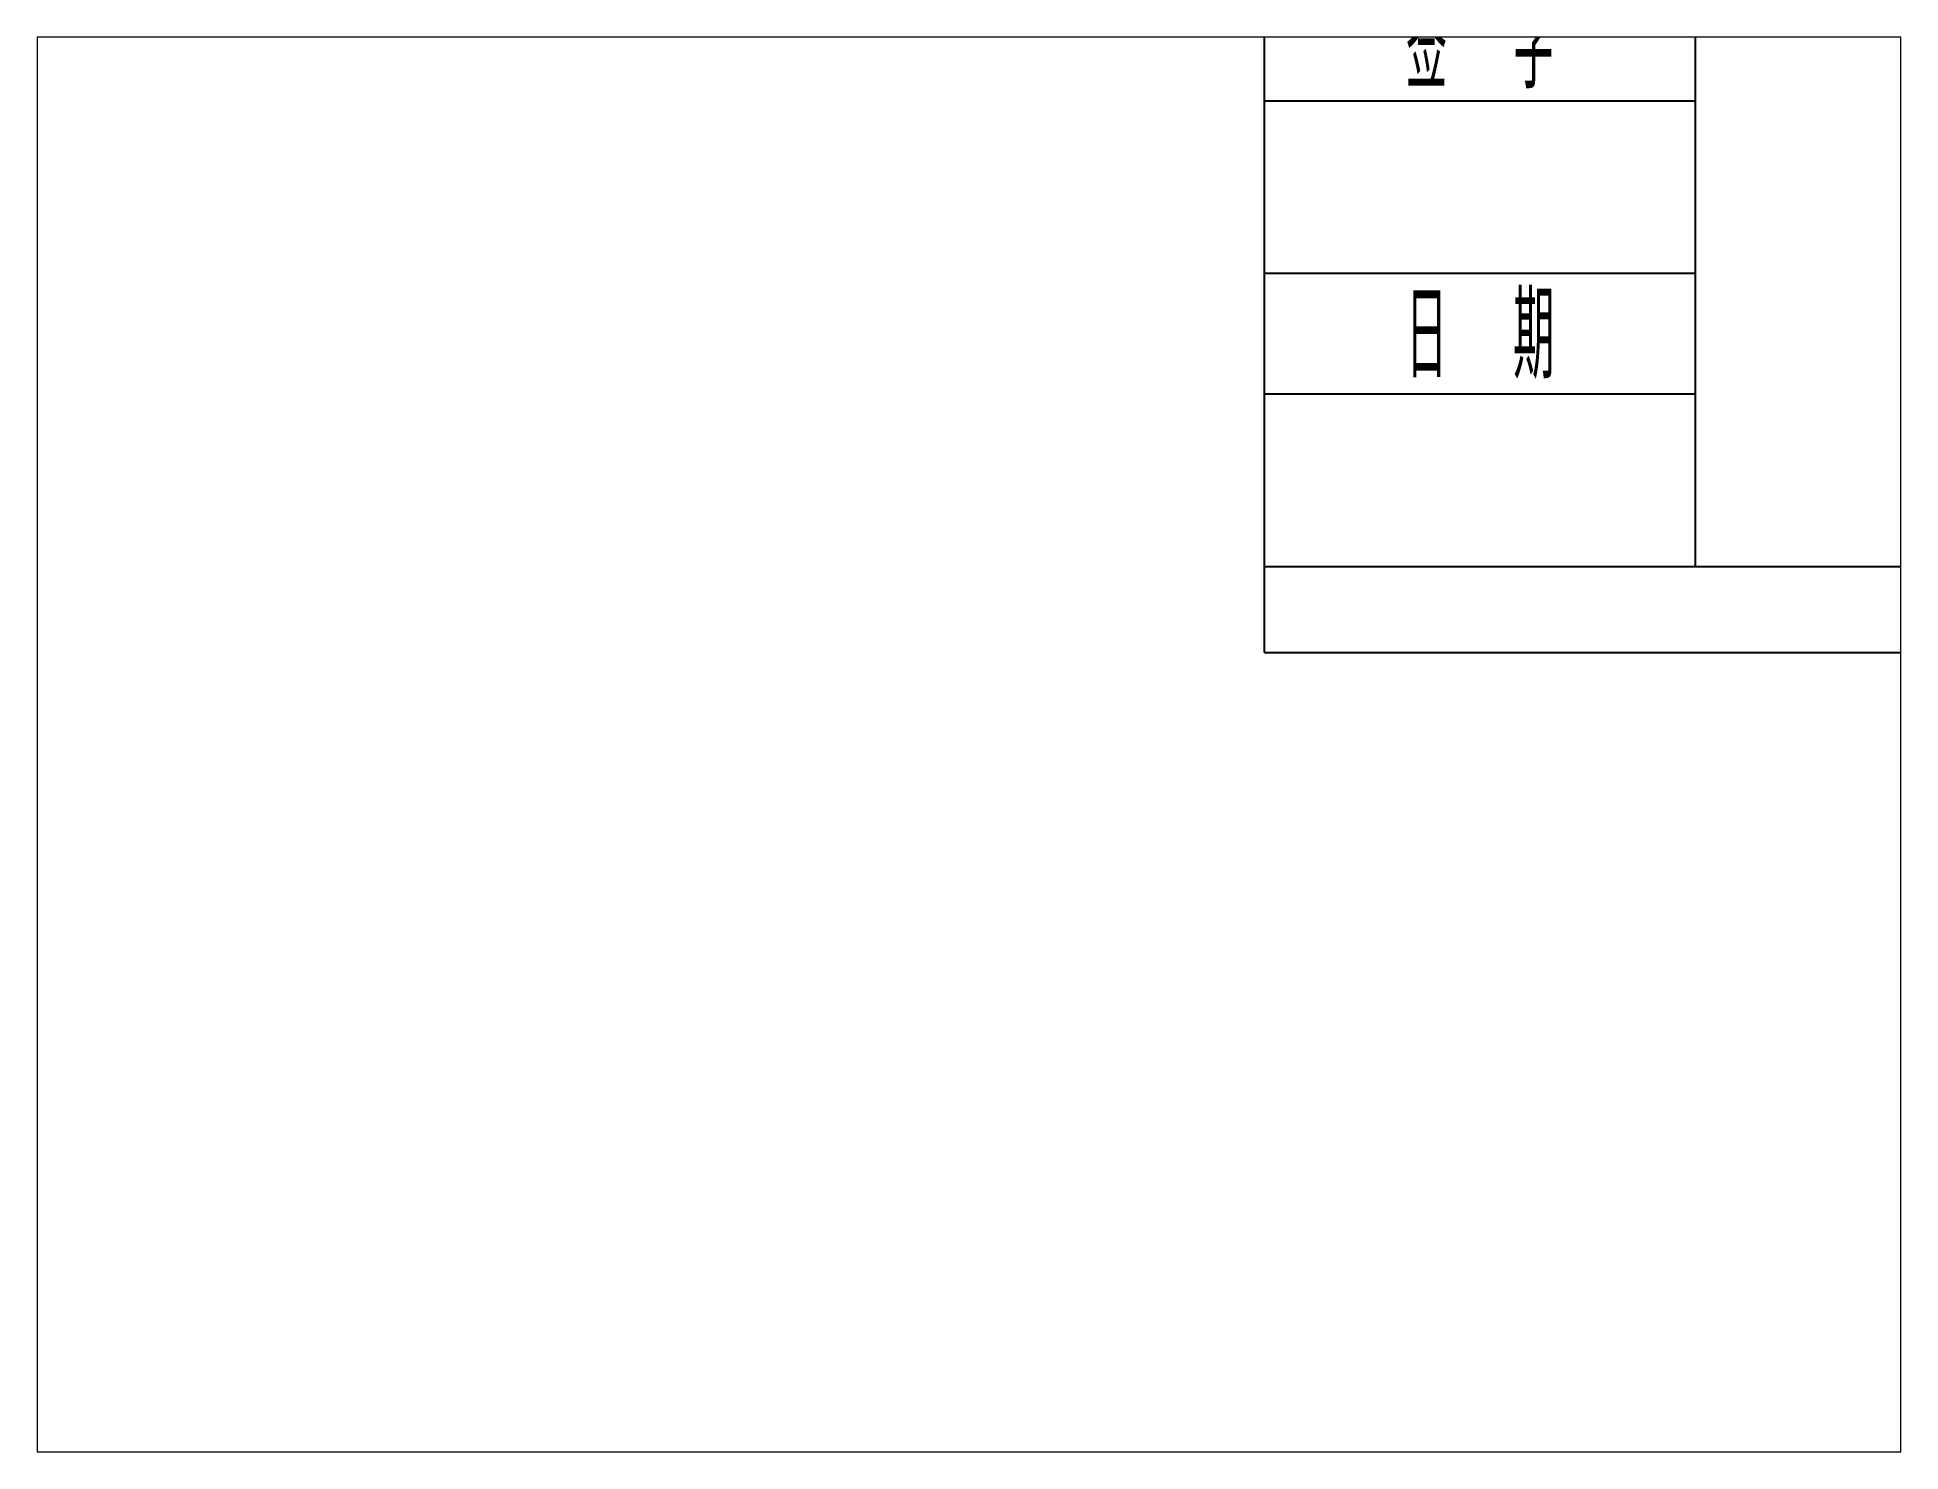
# Paper-space layout '布局1' of a CAD drawing. Header units: millimetres. Extents: x 26 to 231, y 20 to 176.
# The model-space entities are those that its viewports show. They can reach past a viewport. Long polylines and large blocks are cut down to what shows.
import ezdxf
from ezdxf.enums import TextEntityAlignment as Align

# ---------------------------------------------------------------- set-up
doc = ezdxf.new("R2010")
doc.units = ezdxf.units.MM
doc.header["$LTSCALE"] = 0.909091
doc.linetypes.add('CENTER', pattern=[50.8, 31.75, -6.35, 6.35, -6.35])
for name, color, linetype in [('1轮廓实线层', 7, 'Continuous'), ('2细线层', 4, 'Continuous'), ('6文字层', 3, 'Continuous'), ('图框层', 7, 'Continuous')]:
    doc.layers.add(name, color=color, linetype=linetype)
doc.layers.add('点划线', color=5, linetype='CENTER', lineweight=25)
doc.styles.add('PC_TEXTSTYLE', font='ISOCP.SHX', dxfattribs={"width": 0.707, "bigfont": 'GBCBIG.SHX'})

# ---------------------------------------------------------------- blocks, each defined once
blk = doc.blocks.new('ZwmFrameMain_A3^_^分区图框^_^landscape')
at = {"layer": '1轮廓实线层'}
for q in [(0, 287), (390, 0)]:
    blk.add_line((0, 0), q, dxfattribs=at)
at = {"layer": '2细线层'}
for q in [(-25, 292), (-25, 0), (395, -5), (0, -5)]:
    blk.add_line((-25, -5), q, dxfattribs=at)
blk = doc.blocks.new('ZwmFrameMain_附加栏')
at = {"layer": '2细线层'}
for p, q in [((-25, 27), (0, 27)), ((-25, 17), (0, 17)), ((-25, 10), (0, 10)), ((-25, 0), (0, 0))]:
    blk.add_line(p, q, dxfattribs=at)
at = {"layer": '6文字层', "color": 3, "style": 'PC_TEXTSTYLE', "width": 0.667}
for s, p in [('签  字', (-12.5, 30.5)), ('日  期', (-12.49, 13.6))]:
    blk.add_text(s, height=5, dxfattribs=at).set_placement(p, align=Align.MIDDLE)
at = {"layer": '6文字层', "style": 'PC_TEXTSTYLE'}
for tag, width, p, p2 in [('借通用件登记', 0.671328, (-23.44, 86.36), (-1.25, 86.36)), ('描图', 2.120922, (-23.44, 69.36), (-1.25, 69.36)), ('校图', 2.149976, (-23.75, 52.06), (-1.25, 52.06)), ('旧底图总号', 0.761452, (-22.84, 35.67), (-1.86, 35.67)), ('签字', 2.026939, (-23.14, 18.37), (-1.56, 18.37)), ('日期', 1.89999, (-22.84, 1.37), (-2.17, 1.37))]:
    blk.add_attdef(tag, text='', height=5, dxfattribs=dict(at, width=width)).set_placement(p, p2, align=Align.FIT)

msp = doc.modelspace()

# ---------------------------------------------------------------- block references
at = {"layer": '图框层', "xscale": 0.9090909090909091, "yscale": 0.9090909090909091, "zscale": 0.9090909090909091}
for name in ['ZwmFrameMain_A3^_^分区图框^_^landscape', 'ZwmFrameMain_附加栏']:
    msp.add_blockref(name, (85.1407, 34.6778), dxfattribs=at)

psp = doc.layouts.new('布局1')

# ---------------------------------------------------------------- viewports
at = {"layer": '点划线'}
psp.add_viewport(center=(128.5, 97.5), size=(205.6, 156), view_center_point=(46.8265, 25.2882), view_height=74.565933, dxfattribs=at)

doc.saveas('drawing.dxf')
